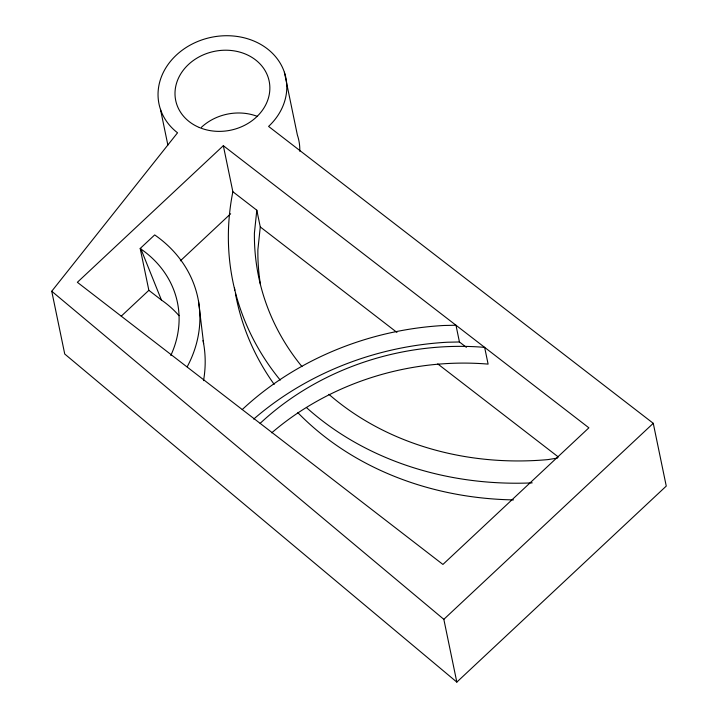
<?xml version="1.0" encoding="UTF-8"?>
<svg xmlns="http://www.w3.org/2000/svg" width="718" height="718" viewBox="0 0 718 718"><rect width="100%" height="100%" fill="white"/><g stroke="black" fill="none" stroke-linecap="round" stroke-linejoin="round"><path stroke-width="1.08" d="M223.334 145.691L588.886 427.82L442.925 564.438L77.364 282.3L223.334 145.691L232.865 191.724L256.811 210.203L254.405 233.108A284.606 240.036 -11.7 0 0 301.964 366.593M256.811 210.203L260.275 226.942L257.87 249.846A284.606 240.036 -11.7 0 0 260.401 284.211M51.741 291.248L177.543 132.803A64.773 54.622 -11.7 0 1 176.26 55.169A64.773 54.622 -11.7 0 1 267.302 48.788A64.773 54.622 -11.7 0 1 268.586 126.422L653.263 423.315L666.259 486.086L456.827 682.1L64.737 354.019L51.741 291.248L443.832 619.329L456.827 682.1M178.997 315.678A112.905 95.225 -11.7 0 0 161.424 300.025L148.859 290.323L140.189 248.482L154.684 234.921A133.835 112.879 -11.7 0 1 187.21 366.772M121.234 316.18L148.859 290.323M180.38 260.831L230.649 213.776M443.832 619.329L653.263 423.315M557.455 458.084L547.879 459.61A284.606 240.036 -11.7 0 1 328.898 394.317M466.386 347.341L459.439 341.974L447.44 342.226A281.564 237.47 -11.7 0 0 253.705 419.088M260.275 226.942L396.928 332.407M437.738 363.909L558.416 457.043M140.189 248.482L140.943 249.056L161.424 300.025M459.439 341.974L455.975 325.236L443.966 325.487A281.564 237.47 -11.7 0 0 242.244 409.556M284.373 72.231L297.369 135.002A64.773 54.622 -11.7 0 1 299.783 151.256M160.473 109.36L167.868 145.072M198.5 301.165L203.634 343.662M201.408 127.31A47.72 40.253 -11.7 0 1 257.574 116.478M260.14 423.369A256.452 216.289 -11.7 0 1 484.641 347.368L488.105 364.107A256.452 216.289 -11.7 0 0 271.718 432.828M532.217 482.873A310.795 262.124 -11.7 0 1 306.415 407.519M280.253 380.109A310.795 262.124 -11.7 0 1 232.865 191.724M513.469 499.899A310.795 262.124 -11.7 0 1 297.844 412.671M274.186 384.399A310.795 262.124 -11.7 0 1 235.414 293.438M234.84 290.153A310.795 262.124 -11.7 0 1 234.481 287.954M203.023 340.467A147.046 124.017 -11.7 0 1 203.517 380.648M140.943 249.056A112.905 95.225 -11.7 0 1 170.794 355.473M199.281 127.481A47.72 40.253 -11.7 0 0 269.86 87.47A47.72 40.253 -11.7 0 0 198.123 57.431A47.72 40.253 -11.7 0 0 199.281 127.481"/></g></svg>
